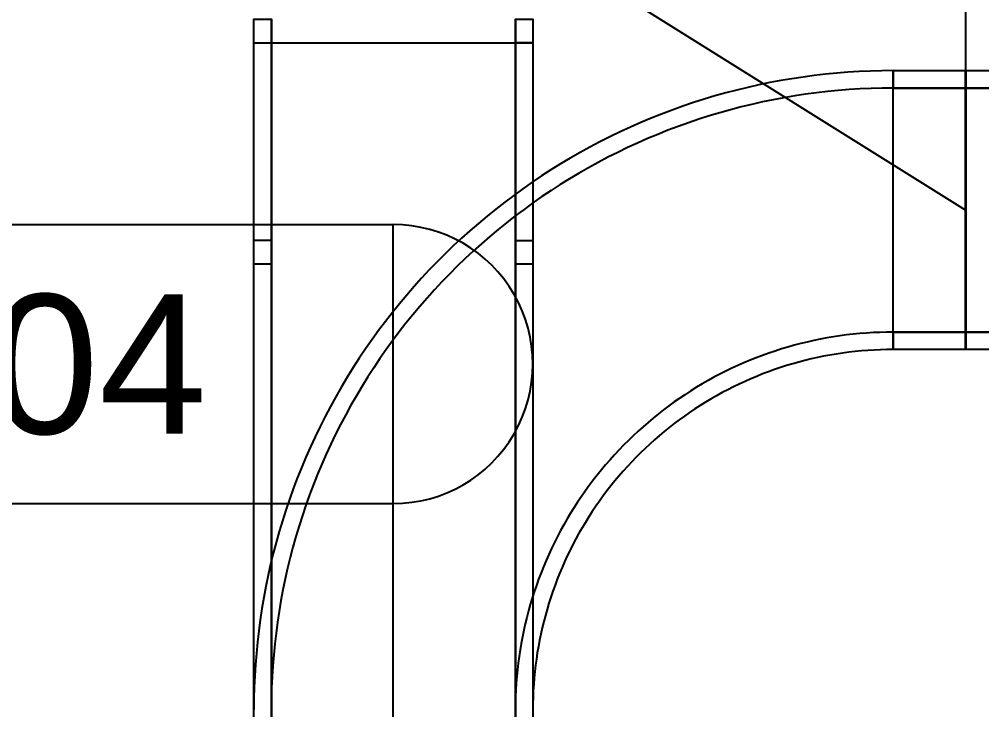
# Model space of a CAD drawing. Header units: inches. Extents: x -21257 to 11444, y 0 to 8704.
# Drawn here: x 2575.9 to 2658.7, y 7213.5 to 7272.9 of the extents above; entities that cross this region are included whole.
import ezdxf
from ezdxf.enums import TextEntityAlignment as Align

# ---------------------------------------------------------------- set-up
doc = ezdxf.new("R2010")
doc.units = ezdxf.units.IN
doc.header["$MEASUREMENT"] = 0
for name, color, linetype in [('100-CONV-LAYOUT', 3, 'Continuous'), ('100-CONV-NUMBERS', 3, 'Continuous'), ('200-CONV-LAYOUT', 4, 'Continuous'), ('200-CONV-NUMBERS', 4, 'Continuous'), ('200-CONV-SUPPORTS', 4, 'Continuous'), ('300-CONV-LAYOUT', 6, 'Continuous')]:
    doc.layers.add(name, color=color, linetype=linetype)
doc.styles.get("Standard").update_dxf_attribs({"font": 'helvl.shx'})

# ---------------------------------------------------------------- blocks, each defined once
blk = doc.blocks.new('DCBLOCK')
at = {"linetype": 'Continuous'}
for p, q in [((-0.625, 0), (0, 0)), ((-0.625, -0.25), (0, -0.25))]:
    blk.add_line(p, q, dxfattribs=at)
blk.add_arc((0, -0.125), 0.125, 269.99994, 89.99998)
blk.add_attdef('FORTNAITEM', text='', height=0.125).set_placement((-0.3125, -0.125), align=Align.MIDDLE_CENTER)
at = {"flags": 1}
blk.add_attdef('SERIALNUM', (-0.625, -0.34375), '', height=0.125, dxfattribs=at)
blk = doc.blocks.new('Promise-US15-100330-00-20-408 200 Series')
at = {"layer": '200-CONV-LAYOUT', "color": 1, "linetype": 'Continuous'}
for p, q in [((-12892.656, -7304.062, 131.5), (-12892.656, -7302.562, 131.5)), ((-12892.656, -7302.562, 138), (-12892.656, -7304.062, 138)), ((-12892.656, -7304.062, 138), (-12892.656, -7304.062, 131.5)), ((-12892.656, -7325.062, 131.5), (-12892.656, -7326.562, 131.5)), ((-12892.656, -7325.062, 138), (-12892.656, -7325.062, 131.5)), ((-12892.656, -7325.062, 138), (-12892.656, -7326.562, 138))]:
    blk.add_line(p, q, dxfattribs=at)
at = {"layer": '200-CONV-LAYOUT', "color": 8, "linetype": 'Continuous'}
for p, q in [((-12892.656, -7302.562, 128.5), (-12892.656, -7304.062, 128.5)), ((-12892.656, -7302.562, 138), (-12892.656, -7304.062, 138)), ((-12892.656, -7304.062, 128.5), (-12892.656, -7304.062, 138)), ((-12892.656, -7325.062, 128.5), (-12892.656, -7326.562, 128.5)), ((-12892.656, -7325.062, 138), (-12892.656, -7325.062, 128.5)), ((-12892.656, -7326.562, 138), (-12892.656, -7325.062, 138))]:
    blk.add_line(p, q, dxfattribs=at)
at = {"layer": '200-CONV-LAYOUT', "color": 1}
for points in [[(-12892.656, -7302.562, 131.5), (-12847.656, -7302.562, 131.5), (-12847.656, -7304.062, 131.5), (-12892.656, -7304.062, 131.5)], [(-12892.656, -7302.562, 138), (-12847.656, -7302.562, 138), (-12847.656, -7304.062, 138), (-12892.656, -7304.062, 138)], [(-12892.656, -7304.062, 138), (-12847.656, -7304.062, 138), (-12847.656, -7325.062, 138), (-12892.656, -7325.062, 138)], [(-12892.656, -7304.062, 138), (-12847.656, -7304.062, 138), (-12847.656, -7304.062, 131.5), (-12892.656, -7304.062, 131.5)], [(-12892.656, -7325.062, 138), (-12847.656, -7325.062, 138), (-12847.656, -7325.062, 131.5), (-12892.656, -7325.062, 131.5)], [(-12892.656, -7325.062, 131.5), (-12847.656, -7325.062, 131.5), (-12847.656, -7326.562, 131.5), (-12892.656, -7326.562, 131.5)], [(-12892.656, -7325.062, 138), (-12847.656, -7325.062, 138), (-12847.656, -7326.562, 138), (-12892.656, -7326.562, 138)]]:
    blk.add_3dface(points, dxfattribs=at)
at = {"layer": '200-CONV-NUMBERS', "color": 1, "linetype": 'Continuous'}
blk.add_line((-12892.656, -7314.562, 138), (-12971.818, -7265.051, 360), dxfattribs=at)

msp = doc.modelspace()

# ---------------------------------------------------------------- linework, layer by layer
at = {"layer": '100-CONV-LAYOUT', "linetype": 'Continuous'}
for p, q in [((2651.093, 7266.986, 20.5), (2651.093, 7268.486, 20.5)), ((2651.093, 7268.486, 30), (2651.093, 7266.986, 30)), ((2657.343, 7268.486, 30), (2657.343, 7266.986, 30)), ((2657.343, 7266.986, 23.5), (2657.343, 7268.486, 23.5)), ((2657.343, 7268.486, 20.5), (2657.343, 7266.986, 20.5)), ((2657.343, 7268.486, 30), (2657.343, 7266.986, 30)), ((2651.093, 7266.986, 30), (2651.093, 7266.986, 20.5)), ((2657.343, 7266.986, 30), (2657.343, 7266.986, 23.5)), ((2657.343, 7266.986, 20.5), (2657.343, 7266.986, 30)), ((2651.093, 7245.986, 20.5), (2651.093, 7244.486, 20.5)), ((2651.093, 7245.986, 30), (2651.093, 7245.986, 20.5)), ((2651.093, 7245.986, 30), (2651.093, 7244.486, 30)), ((2657.343, 7245.986, 30), (2657.343, 7244.486, 30)), ((2657.343, 7245.986, 30), (2657.343, 7245.986, 23.5)), ((2657.343, 7245.986, 23.5), (2657.343, 7244.486, 23.5)), ((2657.343, 7245.986, 20.5), (2657.343, 7244.486, 20.5)), ((2657.343, 7245.986, 30), (2657.343, 7245.986, 20.5)), ((2657.343, 7244.486, 30), (2657.343, 7245.986, 30))]:
    msp.add_line(p, q, dxfattribs=at)
at = {"layer": '100-CONV-LAYOUT'}
for points in [[(2651.093, 7268.486, 20.5), (2650.122, 7268.478, 20.5), (2649.152, 7268.452, 20.5), (2648.182, 7268.409, 20.5), (2647.213, 7268.349, 20.5), (2646.246, 7268.272, 20.5), (2645.28, 7268.178, 20.5), (2644.316, 7268.067, 20.5), (2643.354, 7267.939, 20.5), (2642.394, 7267.794, 20.5), (2641.437, 7267.632, 20.5), (2640.483, 7267.453, 20.5), (2639.532, 7267.258, 20.5), (2638.585, 7267.045, 20.5), (2637.642, 7266.816, 20.5), (2636.703, 7266.571, 20.5), (2635.769, 7266.308, 20.5), (2634.839, 7266.03, 20.5), (2633.914, 7265.735, 20.5), (2632.995, 7265.423, 20.5), (2632.081, 7265.096, 20.5), (2631.173, 7264.752, 20.5), (2630.272, 7264.393, 20.5), (2629.377, 7264.018, 20.5), (2628.489, 7263.627, 20.5), (2627.607, 7263.22, 20.5), (2626.733, 7262.798, 20.5), (2625.867, 7262.36, 20.5), (2625.008, 7261.907, 20.5), (2624.158, 7261.44, 20.5), (2623.316, 7260.957, 20.5), (2622.483, 7260.459, 20.5), (2621.658, 7259.947, 20.5), (2620.843, 7259.421, 20.5), (2620.037, 7258.88, 20.5), (2619.241, 7258.324, 20.5), (2618.455, 7257.755, 20.5), (2617.678, 7257.173, 20.5), (2616.913, 7256.576, 20.5), (2616.158, 7255.966, 20.5), (2615.414, 7255.343, 20.5), (2614.68, 7254.707, 20.5), (2613.959, 7254.058, 20.5), (2613.249, 7253.397, 20.5), (2612.55, 7252.723, 20.5), (2611.864, 7252.036, 20.5), (2611.19, 7251.338, 20.5), (2610.528, 7250.628, 20.5), (2609.879, 7249.906, 20.5), (2609.243, 7249.173, 20.5), (2608.619, 7248.429, 20.5), (2608.009, 7247.674, 20.5), (2607.413, 7246.909, 20.5), (2606.83, 7246.133, 20.5), (2606.261, 7245.347, 20.5), (2605.705, 7244.551, 20.5), (2605.164, 7243.745, 20.5), (2604.637, 7242.93, 20.5), (2604.125, 7242.105, 20.5), (2603.627, 7241.272, 20.5), (2603.144, 7240.43, 20.5), (2602.676, 7239.58, 20.5), (2602.224, 7238.721, 20.5), (2601.786, 7237.855, 20.5), (2601.364, 7236.981, 20.5), (2600.957, 7236.1, 20.5), (2600.565, 7235.212, 20.5), (2600.19, 7234.317, 20.5), (2599.83, 7233.415, 20.5), (2599.487, 7232.508, 20.5), (2599.159, 7231.594, 20.5), (2598.847, 7230.675, 20.5), (2598.552, 7229.75, 20.5), (2598.273, 7228.821, 20.5), (2598.011, 7227.886, 20.5), (2597.765, 7226.947, 20.5), (2597.536, 7226.004, 20.5), (2597.323, 7225.057, 20.5), (2597.128, 7224.106, 20.5), (2596.949, 7223.152, 20.5), (2596.787, 7222.196, 20.5), (2596.641, 7221.236, 20.5), (2596.513, 7220.274, 20.5), (2596.402, 7219.31, 20.5), (2596.308, 7218.344, 20.5), (2596.23, 7217.376, 20.5), (2596.17, 7216.407, 20.5), (2596.127, 7215.438, 20.5), (2596.101, 7214.467, 20.5), (2596.093, 7213.497, 20.5)], [(2651.093, 7266.986, 20.5), (2650.149, 7266.978, 20.5), (2649.205, 7266.953, 20.5), (2648.262, 7266.911, 20.5), (2647.319, 7266.853, 20.5), (2646.378, 7266.778, 20.5), (2645.438, 7266.687, 20.5), (2644.501, 7266.579, 20.5), (2643.565, 7266.454, 20.5), (2642.631, 7266.313, 20.5), (2641.7, 7266.155, 20.5), (2640.772, 7265.981, 20.5), (2639.848, 7265.791, 20.5), (2638.926, 7265.585, 20.5), (2638.009, 7265.362, 20.5), (2637.096, 7265.123, 20.5), (2636.187, 7264.868, 20.5), (2635.282, 7264.597, 20.5), (2634.383, 7264.31, 20.5), (2633.488, 7264.007, 20.5), (2632.6, 7263.688, 20.5), (2631.717, 7263.354, 20.5), (2630.84, 7263.005, 20.5), (2629.969, 7262.64, 20.5), (2629.105, 7262.259, 20.5), (2628.248, 7261.864, 20.5), (2627.398, 7261.453, 20.5), (2626.555, 7261.027, 20.5), (2625.72, 7260.587, 20.5), (2624.893, 7260.132, 20.5), (2624.074, 7259.662, 20.5), (2623.263, 7259.178, 20.5), (2622.461, 7258.68, 20.5), (2621.668, 7258.168, 20.5), (2620.884, 7257.642, 20.5), (2620.11, 7257.102, 20.5), (2619.345, 7256.548, 20.5), (2618.59, 7255.981, 20.5), (2617.845, 7255.401, 20.5), (2617.11, 7254.808, 20.5), (2616.387, 7254.202, 20.5), (2615.674, 7253.583, 20.5), (2614.972, 7252.952, 20.5), (2614.281, 7252.308, 20.5), (2613.601, 7251.652, 20.5), (2612.934, 7250.985, 20.5), (2612.278, 7250.306, 20.5), (2611.634, 7249.615, 20.5), (2611.003, 7248.913, 20.5), (2610.384, 7248.2, 20.5), (2609.778, 7247.476, 20.5), (2609.184, 7246.742, 20.5), (2608.604, 7245.997, 20.5), (2608.037, 7245.243, 20.5), (2607.483, 7244.478, 20.5), (2606.943, 7243.703, 20.5), (2606.417, 7242.92, 20.5), (2605.904, 7242.127, 20.5), (2605.406, 7241.325, 20.5), (2604.922, 7240.514, 20.5), (2604.452, 7239.695, 20.5), (2603.997, 7238.868, 20.5), (2603.556, 7238.033, 20.5), (2603.131, 7237.191, 20.5), (2602.72, 7236.341, 20.5), (2602.324, 7235.483, 20.5), (2601.943, 7234.619, 20.5), (2601.578, 7233.749, 20.5), (2601.228, 7232.872, 20.5), (2600.894, 7231.989, 20.5), (2600.575, 7231.1, 20.5), (2600.272, 7230.206, 20.5), (2599.985, 7229.307, 20.5), (2599.714, 7228.402, 20.5), (2599.459, 7227.493, 20.5), (2599.22, 7226.58, 20.5), (2598.997, 7225.663, 20.5), (2598.79, 7224.741, 20.5), (2598.599, 7223.817, 20.5), (2598.425, 7222.889, 20.5), (2598.268, 7221.958, 20.5), (2598.126, 7221.024, 20.5), (2598.002, 7220.089, 20.5), (2597.893, 7219.151, 20.5), (2597.802, 7218.211, 20.5), (2597.727, 7217.27, 20.5), (2597.668, 7216.328, 20.5), (2597.626, 7215.385, 20.5), (2597.601, 7214.441, 20.5), (2597.593, 7213.497, 20.5)], [(2651.093, 7245.986, 20.5), (2650.519, 7245.981, 20.5), (2649.946, 7245.966, 20.5), (2649.373, 7245.941, 20.5), (2648.8, 7245.905, 20.5), (2648.229, 7245.86, 20.5), (2647.658, 7245.804, 20.5), (2647.088, 7245.739, 20.5), (2646.52, 7245.663, 20.5), (2645.952, 7245.577, 20.5), (2645.387, 7245.482, 20.5), (2644.823, 7245.376, 20.5), (2644.262, 7245.26, 20.5), (2643.702, 7245.135, 20.5), (2643.145, 7244.999, 20.5), (2642.59, 7244.854, 20.5), (2642.038, 7244.699, 20.5), (2641.488, 7244.535, 20.5), (2640.942, 7244.36, 20.5), (2640.399, 7244.176, 20.5), (2639.859, 7243.983, 20.5), (2639.322, 7243.78, 20.5), (2638.789, 7243.568, 20.5), (2638.261, 7243.346, 20.5), (2637.736, 7243.115, 20.5), (2637.215, 7242.874, 20.5), (2636.698, 7242.625, 20.5), (2636.187, 7242.366, 20.5), (2635.679, 7242.099, 20.5), (2635.177, 7241.822, 20.5), (2634.679, 7241.537, 20.5), (2634.187, 7241.243, 20.5), (2633.7, 7240.94, 20.5), (2633.218, 7240.629, 20.5), (2632.742, 7240.31, 20.5), (2632.271, 7239.982, 20.5), (2631.807, 7239.645, 20.5), (2631.348, 7239.301, 20.5), (2630.895, 7238.948, 20.5), (2630.449, 7238.588, 20.5), (2630.01, 7238.22, 20.5), (2629.576, 7237.844, 20.5), (2629.15, 7237.461, 20.5), (2628.73, 7237.07, 20.5), (2628.318, 7236.671, 20.5), (2627.912, 7236.266, 20.5), (2627.514, 7235.853, 20.5), (2627.123, 7235.434, 20.5), (2626.739, 7235.007, 20.5), (2626.363, 7234.574, 20.5), (2625.995, 7234.134, 20.5), (2625.634, 7233.688, 20.5), (2625.282, 7233.236, 20.5), (2624.937, 7232.777, 20.5), (2624.601, 7232.313, 20.5), (2624.273, 7231.842, 20.5), (2623.953, 7231.366, 20.5), (2623.642, 7230.885, 20.5), (2623.339, 7230.398, 20.5), (2623.045, 7229.905, 20.5), (2622.76, 7229.408, 20.5), (2622.483, 7228.905, 20.5), (2622.215, 7228.398, 20.5), (2621.957, 7227.886, 20.5), (2621.707, 7227.37, 20.5), (2621.467, 7226.849, 20.5), (2621.236, 7226.324, 20.5), (2621.014, 7225.795, 20.5), (2620.801, 7225.263, 20.5), (2620.598, 7224.726, 20.5), (2620.405, 7224.186, 20.5), (2620.22, 7223.643, 20.5), (2620.046, 7223.097, 20.5), (2619.881, 7222.547, 20.5), (2619.726, 7221.995, 20.5), (2619.581, 7221.44, 20.5), (2619.446, 7220.883, 20.5), (2619.32, 7220.324, 20.5), (2619.204, 7219.762, 20.5), (2619.098, 7219.198, 20.5), (2619.003, 7218.633, 20.5), (2618.917, 7218.066, 20.5), (2618.841, 7217.497, 20.5), (2618.775, 7216.927, 20.5), (2618.72, 7216.357, 20.5), (2618.674, 7215.785, 20.5), (2618.638, 7215.212, 20.5), (2618.613, 7214.639, 20.5), (2618.598, 7214.066, 20.5), (2618.593, 7213.493, 20.5)], [(2651.093, 7244.486, 20.5), (2650.546, 7244.481, 20.5), (2649.999, 7244.467, 20.5), (2649.452, 7244.443, 20.5), (2648.906, 7244.409, 20.5), (2648.361, 7244.366, 20.5), (2647.816, 7244.313, 20.5), (2647.273, 7244.25, 20.5), (2646.731, 7244.178, 20.5), (2646.19, 7244.096, 20.5), (2645.65, 7244.005, 20.5), (2645.113, 7243.904, 20.5), (2644.577, 7243.794, 20.5), (2644.043, 7243.674, 20.5), (2643.511, 7243.545, 20.5), (2642.982, 7243.406, 20.5), (2642.455, 7243.259, 20.5), (2641.931, 7243.102, 20.5), (2641.41, 7242.935, 20.5), (2640.892, 7242.76, 20.5), (2640.377, 7242.575, 20.5), (2639.865, 7242.382, 20.5), (2639.357, 7242.179, 20.5), (2638.853, 7241.968, 20.5), (2638.352, 7241.747, 20.5), (2637.855, 7241.518, 20.5), (2637.363, 7241.28, 20.5), (2636.874, 7241.033, 20.5), (2636.391, 7240.778, 20.5), (2635.911, 7240.515, 20.5), (2635.437, 7240.242, 20.5), (2634.967, 7239.962, 20.5), (2634.502, 7239.673, 20.5), (2634.043, 7239.376, 20.5), (2633.589, 7239.072, 20.5), (2633.14, 7238.759, 20.5), (2632.697, 7238.438, 20.5), (2632.259, 7238.109, 20.5), (2631.828, 7237.773, 20.5), (2631.402, 7237.43, 20.5), (2630.983, 7237.078, 20.5), (2630.569, 7236.72, 20.5), (2630.163, 7236.354, 20.5), (2629.762, 7235.981, 20.5), (2629.369, 7235.601, 20.5), (2628.982, 7235.214, 20.5), (2628.602, 7234.821, 20.5), (2628.229, 7234.421, 20.5), (2627.863, 7234.014, 20.5), (2627.504, 7233.601, 20.5), (2627.153, 7233.181, 20.5), (2626.809, 7232.756, 20.5), (2626.473, 7232.324, 20.5), (2626.144, 7231.887, 20.5), (2625.824, 7231.444, 20.5), (2625.511, 7230.995, 20.5), (2625.206, 7230.541, 20.5), (2624.909, 7230.082, 20.5), (2624.62, 7229.617, 20.5), (2624.339, 7229.147, 20.5), (2624.067, 7228.673, 20.5), (2623.804, 7228.194, 20.5), (2623.548, 7227.71, 20.5), (2623.302, 7227.221, 20.5), (2623.063, 7226.729, 20.5), (2622.834, 7226.232, 20.5), (2622.614, 7225.732, 20.5), (2622.402, 7225.227, 20.5), (2622.199, 7224.719, 20.5), (2622.006, 7224.207, 20.5), (2621.821, 7223.692, 20.5), (2621.645, 7223.174, 20.5), (2621.479, 7222.653, 20.5), (2621.322, 7222.129, 20.5), (2621.174, 7221.603, 20.5), (2621.035, 7221.073, 20.5), (2620.906, 7220.542, 20.5), (2620.786, 7220.008, 20.5), (2620.676, 7219.472, 20.5), (2620.575, 7218.934, 20.5), (2620.484, 7218.395, 20.5), (2620.402, 7217.854, 20.5), (2620.33, 7217.312, 20.5), (2620.267, 7216.768, 20.5), (2620.214, 7216.224, 20.5), (2620.17, 7215.679, 20.5), (2620.136, 7215.133, 20.5), (2620.112, 7214.586, 20.5), (2620.098, 7214.039, 20.5), (2620.093, 7213.492, 20.5)]]:
    msp.add_polyline3d(points, dxfattribs=at)
at = {"layer": '100-CONV-LAYOUT', "invisible_edges": 15}
for points in [[(2651.093, 7268.486, 30), (2636.703, 7266.571, 30), (2637.096, 7265.123, 30), (2651.093, 7266.986, 30)], [(2651.099, 7268.499, 30), (2636.709, 7266.583, 30), (2637.102, 7265.135, 30), (2651.099, 7266.999, 30)], [(2651.099, 7268.499, 20.5), (2636.709, 7266.583, 20.5), (2637.102, 7265.135, 20.5), (2651.099, 7266.999, 20.5)], [(2651.093, 7268.486, 20.5), (2636.86, 7266.611, 20.5), (2637.248, 7265.163, 20.5), (2651.093, 7266.986, 20.5)], [(2651.093, 7245.986, 30), (2642.59, 7244.854, 30), (2637.096, 7265.123, 30), (2651.093, 7266.986, 30)], [(2651.099, 7245.999, 30), (2642.596, 7244.867, 30), (2637.102, 7265.135, 30), (2651.099, 7266.999, 30)], [(2636.703, 7266.571, 30), (2623.316, 7260.957, 30), (2624.074, 7259.662, 30), (2637.096, 7265.123, 30)], [(2636.709, 7266.583, 30), (2623.322, 7260.969, 30), (2624.08, 7259.675, 30), (2637.102, 7265.135, 30)], [(2636.709, 7266.583, 20.5), (2623.322, 7260.969, 20.5), (2624.08, 7259.675, 20.5), (2637.102, 7265.135, 20.5)], [(2636.86, 7266.611, 20.5), (2623.597, 7261.118, 20.5), (2624.347, 7259.819, 20.5), (2637.248, 7265.163, 20.5)], [(2642.59, 7244.854, 30), (2634.679, 7241.537, 30), (2624.074, 7259.662, 30), (2637.096, 7265.123, 30)], [(2642.596, 7244.867, 30), (2634.685, 7241.55, 30), (2624.08, 7259.675, 30), (2637.102, 7265.135, 30)], [(2623.322, 7260.969, 30), (2611.87, 7252.049, 30), (2612.94, 7250.997, 30), (2624.08, 7259.675, 30)], [(2623.322, 7260.969, 20.5), (2611.87, 7252.049, 20.5), (2612.94, 7250.997, 20.5), (2624.08, 7259.675, 20.5)], [(2623.597, 7261.118, 20.5), (2612.207, 7252.379, 20.5), (2613.268, 7251.319, 20.5), (2624.347, 7259.819, 20.5)], [(2623.316, 7260.957, 30), (2611.864, 7252.036, 30), (2612.934, 7250.985, 30), (2624.074, 7259.662, 30)], [(2634.679, 7241.537, 30), (2627.912, 7236.266, 30), (2612.934, 7250.985, 30), (2624.074, 7259.662, 30)], [(2634.685, 7241.55, 30), (2627.918, 7236.278, 30), (2612.94, 7250.997, 30), (2624.08, 7259.675, 30)], [(2611.864, 7252.036, 30), (2603.144, 7240.43, 30), (2604.452, 7239.695, 30), (2612.934, 7250.985, 30)], [(2611.87, 7252.049, 30), (2603.151, 7240.443, 30), (2604.458, 7239.708, 30), (2612.94, 7250.997, 30)], [(2611.87, 7252.049, 20.5), (2603.151, 7240.443, 20.5), (2604.458, 7239.708, 20.5), (2612.94, 7250.997, 20.5)], [(2612.207, 7252.379, 20.5), (2603.466, 7240.991, 20.5), (2604.765, 7240.241, 20.5), (2613.268, 7251.319, 20.5)], [(2627.912, 7236.266, 30), (2622.76, 7229.408, 30), (2604.452, 7239.695, 30), (2612.934, 7250.985, 30)], [(2627.918, 7236.278, 30), (2622.766, 7229.42, 30), (2604.458, 7239.708, 30), (2612.94, 7250.997, 30)], [(2651.093, 7244.486, 30), (2642.982, 7243.406, 30), (2642.59, 7244.854, 30), (2651.093, 7245.986, 30)], [(2651.099, 7244.499, 30), (2642.988, 7243.419, 30), (2642.596, 7244.867, 30), (2651.099, 7245.999, 30)], [(2651.099, 7244.499, 20.5), (2642.988, 7243.419, 20.5), (2642.596, 7244.867, 20.5), (2651.099, 7245.999, 20.5)], [(2651.093, 7244.486, 20.5), (2643.07, 7243.43, 20.5), (2642.682, 7244.878, 20.5), (2651.093, 7245.986, 20.5)], [(2642.982, 7243.406, 30), (2635.437, 7240.242, 30), (2634.679, 7241.537, 30), (2642.59, 7244.854, 30)], [(2642.988, 7243.419, 30), (2635.443, 7240.255, 30), (2634.685, 7241.55, 30), (2642.596, 7244.867, 30)], [(2642.988, 7243.419, 20.5), (2635.443, 7240.255, 20.5), (2634.685, 7241.55, 20.5), (2642.596, 7244.867, 20.5)], [(2643.07, 7243.43, 20.5), (2635.595, 7240.333, 20.5), (2634.845, 7241.632, 20.5), (2642.682, 7244.878, 20.5)], [(2635.437, 7240.242, 30), (2628.982, 7235.214, 30), (2627.912, 7236.266, 30), (2634.679, 7241.537, 30)], [(2635.443, 7240.255, 30), (2628.988, 7235.227, 30), (2627.918, 7236.278, 30), (2634.685, 7241.55, 30)], [(2635.443, 7240.255, 20.5), (2628.988, 7235.227, 20.5), (2627.918, 7236.278, 20.5), (2634.685, 7241.55, 20.5)], [(2635.595, 7240.333, 20.5), (2629.175, 7235.408, 20.5), (2628.115, 7236.469, 20.5), (2634.845, 7241.632, 20.5)], [(2603.144, 7240.43, 30), (2597.765, 7226.947, 30), (2599.22, 7226.58, 30), (2604.452, 7239.695, 30)], [(2603.151, 7240.443, 30), (2597.772, 7226.96, 30), (2599.226, 7226.593, 30), (2604.458, 7239.708, 30)], [(2603.151, 7240.443, 20.5), (2597.772, 7226.96, 20.5), (2599.226, 7226.593, 20.5), (2604.458, 7239.708, 20.5)], [(2603.466, 7240.991, 20.5), (2597.97, 7227.73, 20.5), (2599.419, 7227.341, 20.5), (2604.765, 7240.241, 20.5)], [(2622.76, 7229.408, 30), (2619.581, 7221.44, 30), (2599.22, 7226.58, 30), (2604.452, 7239.695, 30)], [(2622.766, 7229.42, 30), (2619.587, 7221.453, 30), (2599.226, 7226.593, 30), (2604.458, 7239.708, 30)], [(2628.982, 7235.214, 30), (2624.067, 7228.673, 30), (2622.76, 7229.408, 30), (2627.912, 7236.266, 30)], [(2628.988, 7235.227, 30), (2624.074, 7228.685, 30), (2622.766, 7229.42, 30), (2627.918, 7236.278, 30)], [(2628.988, 7235.227, 20.5), (2624.074, 7228.685, 20.5), (2622.766, 7229.42, 20.5), (2627.918, 7236.278, 20.5)], [(2629.175, 7235.408, 20.5), (2624.249, 7228.989, 20.5), (2622.95, 7229.739, 20.5), (2628.115, 7236.469, 20.5)], [(2624.249, 7228.989, 20.5), (2621.151, 7221.514, 20.5), (2619.702, 7221.903, 20.5), (2622.95, 7229.739, 20.5)], [(2624.067, 7228.673, 30), (2621.035, 7221.073, 30), (2619.581, 7221.44, 30), (2622.76, 7229.408, 30)], [(2624.074, 7228.685, 30), (2621.042, 7221.086, 30), (2619.587, 7221.453, 30), (2622.766, 7229.42, 30)], [(2624.074, 7228.685, 20.5), (2621.042, 7221.086, 20.5), (2619.587, 7221.453, 20.5), (2622.766, 7229.42, 20.5)], [(2597.97, 7227.73, 20.5), (2596.093, 7213.497, 20.5), (2597.593, 7213.497, 20.5), (2599.419, 7227.341, 20.5)], [(2597.765, 7226.947, 30), (2596.101, 7212.526, 30), (2597.601, 7212.553, 30), (2599.22, 7226.58, 30)], [(2619.581, 7221.44, 30), (2618.598, 7212.919, 30), (2597.601, 7212.553, 30), (2599.22, 7226.58, 30)], [(2621.151, 7221.514, 20.5), (2620.093, 7213.492, 20.5), (2618.593, 7213.493, 20.5), (2619.702, 7221.903, 20.5)], [(2621.035, 7221.073, 30), (2620.097, 7212.945, 30), (2618.598, 7212.919, 30), (2619.581, 7221.44, 30)]]:
    msp.add_3dface(points, dxfattribs=at)
at = {"layer": '100-CONV-LAYOUT'}
for points in [[(2651.093, 7268.486, 20.5), (2657.343, 7268.486, 20.5), (2657.343, 7266.986, 20.5), (2651.093, 7266.986, 20.5)], [(2651.093, 7268.486, 30), (2657.343, 7268.486, 30), (2657.343, 7266.986, 30), (2651.093, 7266.986, 30)], [(2657.343, 7268.486, 30), (2702.343, 7268.486, 30), (2702.343, 7266.986, 30), (2657.343, 7266.986, 30)], [(2657.343, 7268.486, 23.5), (2702.343, 7268.486, 23.5), (2702.343, 7266.986, 23.5), (2657.343, 7266.986, 23.5)], [(2651.093, 7266.986, 30), (2657.343, 7266.986, 30), (2657.343, 7245.986, 30), (2651.093, 7245.986, 30)], [(2651.093, 7266.986, 30), (2657.343, 7266.986, 30), (2657.343, 7266.986, 20.5), (2651.093, 7266.986, 20.5)], [(2657.343, 7266.986, 30), (2702.343, 7266.986, 30), (2702.343, 7266.986, 23.5), (2657.343, 7266.986, 23.5)], [(2657.343, 7266.986, 30), (2702.343, 7266.986, 30), (2702.343, 7245.986, 30), (2657.343, 7245.986, 30)], [(2651.093, 7245.986, 30), (2657.343, 7245.986, 30), (2657.343, 7245.986, 20.5), (2651.093, 7245.986, 20.5)], [(2651.093, 7245.986, 20.5), (2657.343, 7245.986, 20.5), (2657.343, 7244.486, 20.5), (2651.093, 7244.486, 20.5)], [(2651.093, 7245.986, 30), (2657.343, 7245.986, 30), (2657.343, 7244.486, 30), (2651.093, 7244.486, 30)], [(2657.343, 7245.986, 30), (2702.343, 7245.986, 30), (2702.343, 7244.486, 30), (2657.343, 7244.486, 30)], [(2657.343, 7245.986, 23.5), (2702.343, 7245.986, 23.5), (2702.343, 7244.486, 23.5), (2657.343, 7244.486, 23.5)], [(2657.343, 7245.986, 30), (2702.343, 7245.986, 30), (2702.343, 7245.986, 23.5), (2657.343, 7245.986, 23.5)]]:
    msp.add_3dface(points, dxfattribs=at)
at = {"layer": '100-CONV-NUMBERS', "linetype": 'Continuous'}
for p, q in [((2657.343, 7256.486, 30), (2657.343, 7304.486, 360)), ((2608.093, 7207.236, 30), (2608.093, 7255.236, 360))]:
    msp.add_line(p, q, dxfattribs=at)
at = {"layer": '200-CONV-LAYOUT', "linetype": 'Continuous'}
for p, q in [((2651.093, 7266.986, 128.5), (2651.093, 7268.486, 128.5)), ((2651.093, 7268.486, 138), (2651.093, 7266.986, 138)), ((2657.343, 7268.486, 138), (2657.343, 7266.986, 138)), ((2657.343, 7266.986, 131.5), (2657.343, 7268.486, 131.5)), ((2657.343, 7268.486, 128.5), (2657.343, 7266.986, 128.5)), ((2657.343, 7268.486, 138), (2657.343, 7266.986, 138)), ((2651.093, 7266.986, 138), (2651.093, 7266.986, 128.5)), ((2657.343, 7266.986, 138), (2657.343, 7266.986, 131.5)), ((2657.343, 7266.986, 128.5), (2657.343, 7266.986, 138)), ((2651.093, 7245.986, 128.5), (2651.093, 7244.486, 128.5)), ((2651.093, 7245.986, 138), (2651.093, 7245.986, 128.5)), ((2651.093, 7245.986, 138), (2651.093, 7244.486, 138)), ((2657.343, 7245.986, 138), (2657.343, 7244.486, 138)), ((2657.343, 7245.986, 138), (2657.343, 7245.986, 131.5)), ((2657.343, 7245.986, 131.5), (2657.343, 7244.486, 131.5)), ((2657.343, 7245.986, 128.5), (2657.343, 7244.486, 128.5)), ((2657.343, 7245.986, 138), (2657.343, 7245.986, 128.5)), ((2657.343, 7244.486, 138), (2657.343, 7245.986, 138))]:
    msp.add_line(p, q, dxfattribs=at)
at = {"layer": '200-CONV-LAYOUT'}
for points in [[(2651.093, 7268.486, 128.5), (2650.122, 7268.478, 128.5), (2649.152, 7268.452, 128.5), (2648.182, 7268.409, 128.5), (2647.213, 7268.349, 128.5), (2646.246, 7268.272, 128.5), (2645.28, 7268.178, 128.5), (2644.316, 7268.067, 128.5), (2643.354, 7267.939, 128.5), (2642.394, 7267.794, 128.5), (2641.437, 7267.632, 128.5), (2640.483, 7267.453, 128.5), (2639.532, 7267.258, 128.5), (2638.585, 7267.045, 128.5), (2637.642, 7266.816, 128.5), (2636.703, 7266.571, 128.5), (2635.769, 7266.308, 128.5), (2634.839, 7266.03, 128.5), (2633.914, 7265.735, 128.5), (2632.995, 7265.423, 128.5), (2632.081, 7265.096, 128.5), (2631.173, 7264.752, 128.5), (2630.272, 7264.393, 128.5), (2629.377, 7264.018, 128.5), (2628.489, 7263.627, 128.5), (2627.607, 7263.22, 128.5), (2626.733, 7262.798, 128.5), (2625.867, 7262.36, 128.5), (2625.008, 7261.907, 128.5), (2624.158, 7261.44, 128.5), (2623.316, 7260.957, 128.5), (2622.483, 7260.459, 128.5), (2621.658, 7259.947, 128.5), (2620.843, 7259.421, 128.5), (2620.037, 7258.88, 128.5), (2619.241, 7258.324, 128.5), (2618.455, 7257.755, 128.5), (2617.678, 7257.173, 128.5), (2616.913, 7256.576, 128.5), (2616.158, 7255.966, 128.5), (2615.414, 7255.343, 128.5), (2614.68, 7254.707, 128.5), (2613.959, 7254.058, 128.5), (2613.249, 7253.397, 128.5), (2612.55, 7252.723, 128.5), (2611.864, 7252.036, 128.5), (2611.19, 7251.338, 128.5), (2610.528, 7250.628, 128.5), (2609.879, 7249.906, 128.5), (2609.243, 7249.173, 128.5), (2608.619, 7248.429, 128.5), (2608.009, 7247.674, 128.5), (2607.413, 7246.909, 128.5), (2606.83, 7246.133, 128.5), (2606.261, 7245.347, 128.5), (2605.705, 7244.551, 128.5), (2605.164, 7243.745, 128.5), (2604.637, 7242.93, 128.5), (2604.125, 7242.105, 128.5), (2603.627, 7241.272, 128.5), (2603.144, 7240.43, 128.5), (2602.676, 7239.58, 128.5), (2602.224, 7238.721, 128.5), (2601.786, 7237.855, 128.5), (2601.364, 7236.981, 128.5), (2600.957, 7236.1, 128.5), (2600.565, 7235.212, 128.5), (2600.19, 7234.317, 128.5), (2599.83, 7233.415, 128.5), (2599.487, 7232.508, 128.5), (2599.159, 7231.594, 128.5), (2598.847, 7230.675, 128.5), (2598.552, 7229.75, 128.5), (2598.273, 7228.821, 128.5), (2598.011, 7227.886, 128.5), (2597.765, 7226.947, 128.5), (2597.536, 7226.004, 128.5), (2597.323, 7225.057, 128.5), (2597.128, 7224.106, 128.5), (2596.949, 7223.152, 128.5), (2596.787, 7222.196, 128.5), (2596.641, 7221.236, 128.5), (2596.513, 7220.274, 128.5), (2596.402, 7219.31, 128.5), (2596.308, 7218.344, 128.5), (2596.23, 7217.376, 128.5), (2596.17, 7216.407, 128.5), (2596.127, 7215.438, 128.5), (2596.101, 7214.467, 128.5), (2596.093, 7213.497, 128.5)], [(2651.093, 7266.986, 128.5), (2650.149, 7266.978, 128.5), (2649.205, 7266.953, 128.5), (2648.262, 7266.911, 128.5), (2647.319, 7266.853, 128.5), (2646.378, 7266.778, 128.5), (2645.438, 7266.687, 128.5), (2644.501, 7266.579, 128.5), (2643.565, 7266.454, 128.5), (2642.631, 7266.313, 128.5), (2641.7, 7266.155, 128.5), (2640.772, 7265.981, 128.5), (2639.848, 7265.791, 128.5), (2638.926, 7265.585, 128.5), (2638.009, 7265.362, 128.5), (2637.096, 7265.123, 128.5), (2636.187, 7264.868, 128.5), (2635.282, 7264.597, 128.5), (2634.383, 7264.31, 128.5), (2633.488, 7264.007, 128.5), (2632.6, 7263.688, 128.5), (2631.717, 7263.354, 128.5), (2630.84, 7263.005, 128.5), (2629.969, 7262.64, 128.5), (2629.105, 7262.259, 128.5), (2628.248, 7261.864, 128.5), (2627.398, 7261.453, 128.5), (2626.555, 7261.027, 128.5), (2625.72, 7260.587, 128.5), (2624.893, 7260.132, 128.5), (2624.074, 7259.662, 128.5), (2623.263, 7259.178, 128.5), (2622.461, 7258.68, 128.5), (2621.668, 7258.168, 128.5), (2620.884, 7257.642, 128.5), (2620.11, 7257.102, 128.5), (2619.345, 7256.548, 128.5), (2618.59, 7255.981, 128.5), (2617.845, 7255.401, 128.5), (2617.11, 7254.808, 128.5), (2616.387, 7254.202, 128.5), (2615.674, 7253.583, 128.5), (2614.972, 7252.952, 128.5), (2614.281, 7252.308, 128.5), (2613.601, 7251.652, 128.5), (2612.934, 7250.985, 128.5), (2612.278, 7250.306, 128.5), (2611.634, 7249.615, 128.5), (2611.003, 7248.913, 128.5), (2610.384, 7248.2, 128.5), (2609.778, 7247.476, 128.5), (2609.184, 7246.742, 128.5), (2608.604, 7245.997, 128.5), (2608.037, 7245.243, 128.5), (2607.483, 7244.478, 128.5), (2606.943, 7243.703, 128.5), (2606.417, 7242.92, 128.5), (2605.904, 7242.127, 128.5), (2605.406, 7241.325, 128.5), (2604.922, 7240.514, 128.5), (2604.452, 7239.695, 128.5), (2603.997, 7238.868, 128.5), (2603.556, 7238.033, 128.5), (2603.131, 7237.191, 128.5), (2602.72, 7236.341, 128.5), (2602.324, 7235.483, 128.5), (2601.943, 7234.619, 128.5), (2601.578, 7233.749, 128.5), (2601.228, 7232.872, 128.5), (2600.894, 7231.989, 128.5), (2600.575, 7231.1, 128.5), (2600.272, 7230.206, 128.5), (2599.985, 7229.307, 128.5), (2599.714, 7228.402, 128.5), (2599.459, 7227.493, 128.5), (2599.22, 7226.58, 128.5), (2598.997, 7225.663, 128.5), (2598.79, 7224.741, 128.5), (2598.599, 7223.817, 128.5), (2598.425, 7222.889, 128.5), (2598.268, 7221.958, 128.5), (2598.126, 7221.024, 128.5), (2598.002, 7220.089, 128.5), (2597.893, 7219.151, 128.5), (2597.802, 7218.211, 128.5), (2597.727, 7217.27, 128.5), (2597.668, 7216.328, 128.5), (2597.626, 7215.385, 128.5), (2597.601, 7214.441, 128.5), (2597.593, 7213.497, 128.5)], [(2651.093, 7245.986, 128.5), (2650.519, 7245.981, 128.5), (2649.946, 7245.966, 128.5), (2649.373, 7245.941, 128.5), (2648.8, 7245.905, 128.5), (2648.229, 7245.86, 128.5), (2647.658, 7245.804, 128.5), (2647.088, 7245.739, 128.5), (2646.52, 7245.663, 128.5), (2645.952, 7245.577, 128.5), (2645.387, 7245.482, 128.5), (2644.823, 7245.376, 128.5), (2644.262, 7245.26, 128.5), (2643.702, 7245.135, 128.5), (2643.145, 7244.999, 128.5), (2642.59, 7244.854, 128.5), (2642.038, 7244.699, 128.5), (2641.488, 7244.535, 128.5), (2640.942, 7244.36, 128.5), (2640.399, 7244.176, 128.5), (2639.859, 7243.983, 128.5), (2639.322, 7243.78, 128.5), (2638.789, 7243.568, 128.5), (2638.261, 7243.346, 128.5), (2637.736, 7243.115, 128.5), (2637.215, 7242.874, 128.5), (2636.698, 7242.625, 128.5), (2636.187, 7242.366, 128.5), (2635.679, 7242.099, 128.5), (2635.177, 7241.822, 128.5), (2634.679, 7241.537, 128.5), (2634.187, 7241.243, 128.5), (2633.7, 7240.94, 128.5), (2633.218, 7240.629, 128.5), (2632.742, 7240.31, 128.5), (2632.271, 7239.982, 128.5), (2631.807, 7239.645, 128.5), (2631.348, 7239.301, 128.5), (2630.895, 7238.948, 128.5), (2630.449, 7238.588, 128.5), (2630.01, 7238.22, 128.5), (2629.576, 7237.844, 128.5), (2629.15, 7237.461, 128.5), (2628.73, 7237.07, 128.5), (2628.318, 7236.671, 128.5), (2627.912, 7236.266, 128.5), (2627.514, 7235.853, 128.5), (2627.123, 7235.434, 128.5), (2626.739, 7235.007, 128.5), (2626.363, 7234.574, 128.5), (2625.995, 7234.134, 128.5), (2625.634, 7233.688, 128.5), (2625.282, 7233.236, 128.5), (2624.937, 7232.777, 128.5), (2624.601, 7232.313, 128.5), (2624.273, 7231.842, 128.5), (2623.953, 7231.366, 128.5), (2623.642, 7230.885, 128.5), (2623.339, 7230.398, 128.5), (2623.045, 7229.905, 128.5), (2622.76, 7229.408, 128.5), (2622.483, 7228.905, 128.5), (2622.215, 7228.398, 128.5), (2621.957, 7227.886, 128.5), (2621.707, 7227.37, 128.5), (2621.467, 7226.849, 128.5), (2621.236, 7226.324, 128.5), (2621.014, 7225.795, 128.5), (2620.801, 7225.263, 128.5), (2620.598, 7224.726, 128.5), (2620.405, 7224.186, 128.5), (2620.22, 7223.643, 128.5), (2620.046, 7223.097, 128.5), (2619.881, 7222.547, 128.5), (2619.726, 7221.995, 128.5), (2619.581, 7221.44, 128.5), (2619.446, 7220.883, 128.5), (2619.32, 7220.324, 128.5), (2619.204, 7219.762, 128.5), (2619.098, 7219.198, 128.5), (2619.003, 7218.633, 128.5), (2618.917, 7218.066, 128.5), (2618.841, 7217.497, 128.5), (2618.775, 7216.927, 128.5), (2618.72, 7216.357, 128.5), (2618.674, 7215.785, 128.5), (2618.638, 7215.212, 128.5), (2618.613, 7214.639, 128.5), (2618.598, 7214.066, 128.5), (2618.593, 7213.493, 128.5)], [(2651.093, 7244.486, 128.5), (2650.546, 7244.481, 128.5), (2649.999, 7244.467, 128.5), (2649.452, 7244.443, 128.5), (2648.906, 7244.409, 128.5), (2648.361, 7244.366, 128.5), (2647.816, 7244.313, 128.5), (2647.273, 7244.25, 128.5), (2646.731, 7244.178, 128.5), (2646.19, 7244.096, 128.5), (2645.65, 7244.005, 128.5), (2645.113, 7243.904, 128.5), (2644.577, 7243.794, 128.5), (2644.043, 7243.674, 128.5), (2643.511, 7243.545, 128.5), (2642.982, 7243.406, 128.5), (2642.455, 7243.259, 128.5), (2641.931, 7243.102, 128.5), (2641.41, 7242.935, 128.5), (2640.892, 7242.76, 128.5), (2640.377, 7242.575, 128.5), (2639.865, 7242.382, 128.5), (2639.357, 7242.179, 128.5), (2638.853, 7241.968, 128.5), (2638.352, 7241.747, 128.5), (2637.855, 7241.518, 128.5), (2637.363, 7241.28, 128.5), (2636.874, 7241.033, 128.5), (2636.391, 7240.778, 128.5), (2635.911, 7240.515, 128.5), (2635.437, 7240.242, 128.5), (2634.967, 7239.962, 128.5), (2634.502, 7239.673, 128.5), (2634.043, 7239.376, 128.5), (2633.589, 7239.072, 128.5), (2633.14, 7238.759, 128.5), (2632.697, 7238.438, 128.5), (2632.259, 7238.109, 128.5), (2631.828, 7237.773, 128.5), (2631.402, 7237.43, 128.5), (2630.983, 7237.078, 128.5), (2630.569, 7236.72, 128.5), (2630.163, 7236.354, 128.5), (2629.762, 7235.981, 128.5), (2629.369, 7235.601, 128.5), (2628.982, 7235.214, 128.5), (2628.602, 7234.821, 128.5), (2628.229, 7234.421, 128.5), (2627.863, 7234.014, 128.5), (2627.504, 7233.601, 128.5), (2627.153, 7233.181, 128.5), (2626.809, 7232.756, 128.5), (2626.473, 7232.324, 128.5), (2626.144, 7231.887, 128.5), (2625.824, 7231.444, 128.5), (2625.511, 7230.995, 128.5), (2625.206, 7230.541, 128.5), (2624.909, 7230.082, 128.5), (2624.62, 7229.617, 128.5), (2624.339, 7229.147, 128.5), (2624.067, 7228.673, 128.5), (2623.804, 7228.194, 128.5), (2623.548, 7227.71, 128.5), (2623.302, 7227.221, 128.5), (2623.063, 7226.729, 128.5), (2622.834, 7226.232, 128.5), (2622.614, 7225.732, 128.5), (2622.402, 7225.227, 128.5), (2622.199, 7224.719, 128.5), (2622.006, 7224.207, 128.5), (2621.821, 7223.692, 128.5), (2621.645, 7223.174, 128.5), (2621.479, 7222.653, 128.5), (2621.322, 7222.129, 128.5), (2621.174, 7221.603, 128.5), (2621.035, 7221.073, 128.5), (2620.906, 7220.542, 128.5), (2620.786, 7220.008, 128.5), (2620.676, 7219.472, 128.5), (2620.575, 7218.934, 128.5), (2620.484, 7218.395, 128.5), (2620.402, 7217.854, 128.5), (2620.33, 7217.312, 128.5), (2620.267, 7216.768, 128.5), (2620.214, 7216.224, 128.5), (2620.17, 7215.679, 128.5), (2620.136, 7215.133, 128.5), (2620.112, 7214.586, 128.5), (2620.098, 7214.039, 128.5), (2620.093, 7213.492, 128.5)]]:
    msp.add_polyline3d(points, dxfattribs=at)
at = {"layer": '200-CONV-LAYOUT', "invisible_edges": 15}
for points in [[(2651.093, 7268.486, 138), (2636.703, 7266.571, 138), (2637.096, 7265.123, 138), (2651.093, 7266.986, 138)], [(2651.093, 7268.486, 128.5), (2636.86, 7266.611, 128.5), (2637.248, 7265.163, 128.5), (2651.093, 7266.986, 128.5)], [(2651.093, 7245.986, 138), (2642.59, 7244.854, 138), (2637.096, 7265.123, 138), (2651.093, 7266.986, 138)], [(2636.703, 7266.571, 138), (2623.316, 7260.957, 138), (2624.074, 7259.662, 138), (2637.096, 7265.123, 138)], [(2636.86, 7266.611, 128.5), (2623.597, 7261.118, 128.5), (2624.347, 7259.819, 128.5), (2637.248, 7265.163, 128.5)], [(2642.59, 7244.854, 138), (2634.679, 7241.537, 138), (2624.074, 7259.662, 138), (2637.096, 7265.123, 138)], [(2623.597, 7261.118, 128.5), (2612.207, 7252.379, 128.5), (2613.268, 7251.319, 128.5), (2624.347, 7259.819, 128.5)], [(2623.316, 7260.957, 138), (2611.864, 7252.036, 138), (2612.934, 7250.985, 138), (2624.074, 7259.662, 138)], [(2634.679, 7241.537, 138), (2627.912, 7236.266, 138), (2612.934, 7250.985, 138), (2624.074, 7259.662, 138)], [(2611.864, 7252.036, 138), (2603.144, 7240.43, 138), (2604.452, 7239.695, 138), (2612.934, 7250.985, 138)], [(2612.207, 7252.379, 128.5), (2603.466, 7240.991, 128.5), (2604.765, 7240.241, 128.5), (2613.268, 7251.319, 128.5)], [(2627.912, 7236.266, 138), (2622.76, 7229.408, 138), (2604.452, 7239.695, 138), (2612.934, 7250.985, 138)], [(2651.093, 7244.486, 138), (2642.982, 7243.406, 138), (2642.59, 7244.854, 138), (2651.093, 7245.986, 138)], [(2651.093, 7244.486, 128.5), (2643.07, 7243.43, 128.5), (2642.682, 7244.878, 128.5), (2651.093, 7245.986, 128.5)], [(2642.982, 7243.406, 138), (2635.437, 7240.242, 138), (2634.679, 7241.537, 138), (2642.59, 7244.854, 138)], [(2643.07, 7243.43, 128.5), (2635.595, 7240.333, 128.5), (2634.845, 7241.632, 128.5), (2642.682, 7244.878, 128.5)], [(2635.437, 7240.242, 138), (2628.982, 7235.214, 138), (2627.912, 7236.266, 138), (2634.679, 7241.537, 138)], [(2635.595, 7240.333, 128.5), (2629.175, 7235.408, 128.5), (2628.115, 7236.469, 128.5), (2634.845, 7241.632, 128.5)], [(2603.144, 7240.43, 138), (2597.765, 7226.947, 138), (2599.22, 7226.58, 138), (2604.452, 7239.695, 138)], [(2603.466, 7240.991, 128.5), (2597.97, 7227.73, 128.5), (2599.419, 7227.341, 128.5), (2604.765, 7240.241, 128.5)], [(2622.76, 7229.408, 138), (2619.581, 7221.44, 138), (2599.22, 7226.58, 138), (2604.452, 7239.695, 138)], [(2628.982, 7235.214, 138), (2624.067, 7228.673, 138), (2622.76, 7229.408, 138), (2627.912, 7236.266, 138)], [(2629.175, 7235.408, 128.5), (2624.249, 7228.989, 128.5), (2622.95, 7229.739, 128.5), (2628.115, 7236.469, 128.5)], [(2624.249, 7228.989, 128.5), (2621.151, 7221.514, 128.5), (2619.702, 7221.903, 128.5), (2622.95, 7229.739, 128.5)], [(2624.067, 7228.673, 138), (2621.035, 7221.073, 138), (2619.581, 7221.44, 138), (2622.76, 7229.408, 138)], [(2597.97, 7227.73, 128.5), (2596.093, 7213.497, 128.5), (2597.593, 7213.497, 128.5), (2599.419, 7227.341, 128.5)], [(2597.765, 7226.947, 138), (2596.101, 7212.526, 138), (2597.601, 7212.553, 138), (2599.22, 7226.58, 138)], [(2619.581, 7221.44, 138), (2618.598, 7212.919, 138), (2597.601, 7212.553, 138), (2599.22, 7226.58, 138)], [(2621.151, 7221.514, 128.5), (2620.093, 7213.492, 128.5), (2618.593, 7213.493, 128.5), (2619.702, 7221.903, 128.5)], [(2621.035, 7221.073, 138), (2620.097, 7212.945, 138), (2618.598, 7212.919, 138), (2619.581, 7221.44, 138)]]:
    msp.add_3dface(points, dxfattribs=at)
at = {"layer": '200-CONV-LAYOUT'}
for points in [[(2651.093, 7268.486, 128.5), (2657.343, 7268.486, 128.5), (2657.343, 7266.986, 128.5), (2651.093, 7266.986, 128.5)], [(2651.093, 7268.486, 138), (2657.343, 7268.486, 138), (2657.343, 7266.986, 138), (2651.093, 7266.986, 138)], [(2651.093, 7266.986, 138), (2657.343, 7266.986, 138), (2657.343, 7245.986, 138), (2651.093, 7245.986, 138)], [(2651.093, 7266.986, 138), (2657.343, 7266.986, 138), (2657.343, 7266.986, 128.5), (2651.093, 7266.986, 128.5)], [(2651.093, 7245.986, 138), (2657.343, 7245.986, 138), (2657.343, 7245.986, 128.5), (2651.093, 7245.986, 128.5)], [(2651.093, 7245.986, 128.5), (2657.343, 7245.986, 128.5), (2657.343, 7244.486, 128.5), (2651.093, 7244.486, 128.5)], [(2651.093, 7245.986, 138), (2657.343, 7245.986, 138), (2657.343, 7244.486, 138), (2651.093, 7244.486, 138)]]:
    msp.add_3dface(points, dxfattribs=at)
at = {"layer": '200-CONV-NUMBERS', "linetype": 'Continuous'}
msp.add_line((2608.093, 7207.236, 138), (2608.093, 7255.236, 360), dxfattribs=at)
at = {"layer": '200-CONV-SUPPORTS', "invisible_edges": 15}
for points in [[(2651.093, 7268.486, 138), (2636.703, 7266.571, 138), (2637.096, 7265.123, 138), (2651.093, 7266.986, 138)], [(2651.093, 7268.486, 30), (2636.703, 7266.571, 30), (2637.096, 7265.123, 30), (2651.093, 7266.986, 30)], [(2651.093, 7268.486, 128.5), (2636.86, 7266.611, 128.5), (2637.248, 7265.163, 128.5), (2651.093, 7266.986, 128.5)], [(2651.093, 7268.486, 20.5), (2636.86, 7266.611, 20.5), (2637.248, 7265.163, 20.5), (2651.093, 7266.986, 20.5)], [(2651.093, 7245.986, 138), (2642.59, 7244.854, 138), (2637.096, 7265.123, 138), (2651.093, 7266.986, 138)], [(2651.093, 7245.986, 30), (2642.59, 7244.854, 30), (2637.096, 7265.123, 30), (2651.093, 7266.986, 30)], [(2636.703, 7266.571, 138), (2623.316, 7260.957, 138), (2624.074, 7259.662, 138), (2637.096, 7265.123, 138)], [(2636.703, 7266.571, 30), (2623.316, 7260.957, 30), (2624.074, 7259.662, 30), (2637.096, 7265.123, 30)], [(2636.86, 7266.611, 128.5), (2623.597, 7261.118, 128.5), (2624.347, 7259.819, 128.5), (2637.248, 7265.163, 128.5)], [(2636.86, 7266.611, 20.5), (2623.597, 7261.118, 20.5), (2624.347, 7259.819, 20.5), (2637.248, 7265.163, 20.5)], [(2642.59, 7244.854, 138), (2634.679, 7241.537, 138), (2624.074, 7259.662, 138), (2637.096, 7265.123, 138)], [(2642.59, 7244.854, 30), (2634.679, 7241.537, 30), (2624.074, 7259.662, 30), (2637.096, 7265.123, 30)], [(2623.597, 7261.118, 128.5), (2612.207, 7252.379, 128.5), (2613.268, 7251.319, 128.5), (2624.347, 7259.819, 128.5)], [(2623.597, 7261.118, 20.5), (2612.207, 7252.379, 20.5), (2613.268, 7251.319, 20.5), (2624.347, 7259.819, 20.5)], [(2623.316, 7260.957, 138), (2611.864, 7252.036, 138), (2612.934, 7250.985, 138), (2624.074, 7259.662, 138)], [(2623.316, 7260.957, 30), (2611.864, 7252.036, 30), (2612.934, 7250.985, 30), (2624.074, 7259.662, 30)], [(2634.679, 7241.537, 138), (2627.912, 7236.266, 138), (2612.934, 7250.985, 138), (2624.074, 7259.662, 138)], [(2634.679, 7241.537, 30), (2627.912, 7236.266, 30), (2612.934, 7250.985, 30), (2624.074, 7259.662, 30)], [(2611.864, 7252.036, 138), (2603.144, 7240.43, 138), (2604.452, 7239.695, 138), (2612.934, 7250.985, 138)], [(2611.864, 7252.036, 30), (2603.144, 7240.43, 30), (2604.452, 7239.695, 30), (2612.934, 7250.985, 30)], [(2612.207, 7252.379, 128.5), (2603.466, 7240.991, 128.5), (2604.765, 7240.241, 128.5), (2613.268, 7251.319, 128.5)], [(2612.207, 7252.379, 20.5), (2603.466, 7240.991, 20.5), (2604.765, 7240.241, 20.5), (2613.268, 7251.319, 20.5)], [(2627.912, 7236.266, 138), (2622.76, 7229.408, 138), (2604.452, 7239.695, 138), (2612.934, 7250.985, 138)], [(2627.912, 7236.266, 30), (2622.76, 7229.408, 30), (2604.452, 7239.695, 30), (2612.934, 7250.985, 30)], [(2651.093, 7244.486, 138), (2642.982, 7243.406, 138), (2642.59, 7244.854, 138), (2651.093, 7245.986, 138)], [(2651.093, 7244.486, 30), (2642.982, 7243.406, 30), (2642.59, 7244.854, 30), (2651.093, 7245.986, 30)], [(2651.093, 7244.486, 128.5), (2643.07, 7243.43, 128.5), (2642.682, 7244.878, 128.5), (2651.093, 7245.986, 128.5)], [(2651.093, 7244.486, 20.5), (2643.07, 7243.43, 20.5), (2642.682, 7244.878, 20.5), (2651.093, 7245.986, 20.5)], [(2642.982, 7243.406, 138), (2635.437, 7240.242, 138), (2634.679, 7241.537, 138), (2642.59, 7244.854, 138)], [(2642.982, 7243.406, 30), (2635.437, 7240.242, 30), (2634.679, 7241.537, 30), (2642.59, 7244.854, 30)], [(2643.07, 7243.43, 128.5), (2635.595, 7240.333, 128.5), (2634.845, 7241.632, 128.5), (2642.682, 7244.878, 128.5)], [(2643.07, 7243.43, 20.5), (2635.595, 7240.333, 20.5), (2634.845, 7241.632, 20.5), (2642.682, 7244.878, 20.5)], [(2635.437, 7240.242, 138), (2628.982, 7235.214, 138), (2627.912, 7236.266, 138), (2634.679, 7241.537, 138)], [(2635.437, 7240.242, 30), (2628.982, 7235.214, 30), (2627.912, 7236.266, 30), (2634.679, 7241.537, 30)], [(2635.595, 7240.333, 128.5), (2629.175, 7235.408, 128.5), (2628.115, 7236.469, 128.5), (2634.845, 7241.632, 128.5)], [(2635.595, 7240.333, 20.5), (2629.175, 7235.408, 20.5), (2628.115, 7236.469, 20.5), (2634.845, 7241.632, 20.5)], [(2603.144, 7240.43, 138), (2597.765, 7226.947, 138), (2599.22, 7226.58, 138), (2604.452, 7239.695, 138)], [(2603.144, 7240.43, 30), (2597.765, 7226.947, 30), (2599.22, 7226.58, 30), (2604.452, 7239.695, 30)], [(2603.466, 7240.991, 128.5), (2597.97, 7227.73, 128.5), (2599.419, 7227.341, 128.5), (2604.765, 7240.241, 128.5)], [(2603.466, 7240.991, 20.5), (2597.97, 7227.73, 20.5), (2599.419, 7227.341, 20.5), (2604.765, 7240.241, 20.5)], [(2622.76, 7229.408, 138), (2619.581, 7221.44, 138), (2599.22, 7226.58, 138), (2604.452, 7239.695, 138)], [(2622.76, 7229.408, 30), (2619.581, 7221.44, 30), (2599.22, 7226.58, 30), (2604.452, 7239.695, 30)], [(2628.982, 7235.214, 138), (2624.067, 7228.673, 138), (2622.76, 7229.408, 138), (2627.912, 7236.266, 138)], [(2628.982, 7235.214, 30), (2624.067, 7228.673, 30), (2622.76, 7229.408, 30), (2627.912, 7236.266, 30)], [(2629.175, 7235.408, 128.5), (2624.249, 7228.989, 128.5), (2622.95, 7229.739, 128.5), (2628.115, 7236.469, 128.5)], [(2629.175, 7235.408, 20.5), (2624.249, 7228.989, 20.5), (2622.95, 7229.739, 20.5), (2628.115, 7236.469, 20.5)], [(2624.249, 7228.989, 128.5), (2621.151, 7221.514, 128.5), (2619.702, 7221.903, 128.5), (2622.95, 7229.739, 128.5)], [(2624.249, 7228.989, 20.5), (2621.151, 7221.514, 20.5), (2619.702, 7221.903, 20.5), (2622.95, 7229.739, 20.5)], [(2624.067, 7228.673, 138), (2621.035, 7221.073, 138), (2619.581, 7221.44, 138), (2622.76, 7229.408, 138)], [(2624.067, 7228.673, 30), (2621.035, 7221.073, 30), (2619.581, 7221.44, 30), (2622.76, 7229.408, 30)]]:
    msp.add_3dface(points, dxfattribs=at)
at = {"layer": '300-CONV-LAYOUT', "linetype": 'Continuous'}
for p, q in [((2596.099, 7272.909, 321.572), (2597.599, 7272.909, 321.572)), ((2597.599, 7272.909, 321.572), (2597.599, 7270.894, 327.752)), ((2618.599, 7270.894, 327.752), (2618.599, 7272.909, 321.572)), ((2618.599, 7272.909, 321.572), (2620.099, 7272.909, 321.572)), ((2596.099, 7270.894, 327.752), (2597.599, 7270.894, 327.752)), ((2620.099, 7270.894, 327.752), (2618.599, 7270.894, 327.752)), ((2597.599, 7253.873, 315.365), (2596.099, 7253.873, 315.365)), ((2597.599, 7251.857, 321.545), (2597.599, 7253.873, 315.365)), ((2618.599, 7251.857, 321.545), (2618.599, 7253.873, 315.365)), ((2618.599, 7253.873, 315.365), (2620.099, 7253.873, 315.365)), ((2596.099, 7251.857, 321.545), (2597.599, 7251.857, 321.545)), ((2618.599, 7251.857, 321.545), (2620.099, 7251.857, 321.545))]:
    msp.add_line(p, q, dxfattribs=at)
at = {"layer": '300-CONV-LAYOUT'}
for points in [[(2596.099, 7025.697, 240.962), (2596.099, 7272.909, 321.572), (2597.599, 7272.909, 321.572), (2597.599, 7025.697, 240.962)], [(2597.599, 7023.682, 247.142), (2597.599, 7270.894, 327.752), (2597.599, 7272.909, 321.572), (2597.599, 7025.697, 240.962)], [(2618.599, 7025.697, 240.962), (2618.599, 7272.909, 321.572), (2620.099, 7272.909, 321.572), (2620.099, 7025.697, 240.962)], [(2618.599, 7023.682, 247.142), (2618.599, 7270.894, 327.752), (2618.599, 7272.909, 321.572), (2618.599, 7025.697, 240.962)], [(2596.099, 7023.682, 247.142), (2596.099, 7270.894, 327.752), (2597.599, 7270.894, 327.752), (2597.599, 7023.682, 247.142)], [(2597.599, 7023.682, 247.142), (2597.599, 7270.894, 327.752), (2618.599, 7270.894, 327.752), (2618.599, 7023.682, 247.142)], [(2618.599, 7023.682, 247.142), (2618.599, 7270.894, 327.752), (2620.099, 7270.894, 327.752), (2620.099, 7023.682, 247.142)]]:
    msp.add_3dface(points, dxfattribs=at)

# ---------------------------------------------------------------- block references
msp.add_blockref('Promise-US15-100330-00-20-408 200 Series', (15549.983, 14571.049))
at = {"layer": '100-CONV-NUMBERS', "xscale": 96, "yscale": 96, "zscale": 96}
msp.add_blockref('DCBLOCK', (2608.093, 7255.236, 360), dxfattribs=at).add_auto_attribs({'FORTNAITEM': '104'})
at = {"layer": '200-CONV-NUMBERS', "xscale": 96, "yscale": 96, "zscale": 96}
msp.add_blockref('DCBLOCK', (2608.093, 7255.236, 360), dxfattribs=at).add_auto_attribs({'FORTNAITEM': '204'})

doc.saveas('drawing.dxf')
